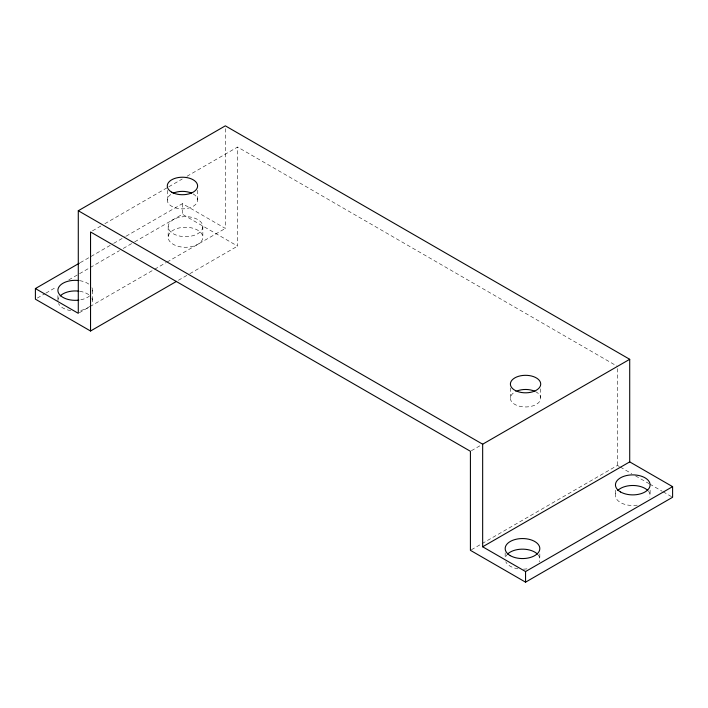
<?xml version="1.0" encoding="UTF-8"?>
<svg xmlns="http://www.w3.org/2000/svg" width="708" height="708" viewBox="0 0 708 708"><rect width="100%" height="100%" fill="white"/><g stroke="black" fill="none" stroke-linecap="round" stroke-linejoin="round"><path stroke-width="0.53" stroke-dasharray="3.54 2.66" d="M92.456 230.861L101.049 225.896M104.864 223.693L167.885 187.31M168.84 186.753L182.204 179.036M186.983 176.283L237.587 147.06L617.456 366.381M80.278 262.65L112.74 243.906M113.696 243.357L125.157 236.738M126.112 236.189L182.443 203.665L225.339 228.427L225.339 126.944M37.312 298.068L44.949 293.661M45.905 293.112L56.41 287.041M68.818 279.881L119.431 250.659M123.245 248.455L133.75 242.393M134.706 241.835L182.443 214.276L237.587 246.11L237.587 147.06M79.243 312.768L153.724 269.775M154.68 269.217L166.132 262.606M167.088 262.049L225.339 228.427M178.389 280.288L188.894 274.226M189.85 273.677L237.587 246.11M471.369 450.722L480.918 445.208M471.369 549.771L617.456 465.43L619.358 466.528M620.314 467.076L631.722 473.661M635.519 475.856L648.829 483.537M649.785 484.086L662.139 491.228M663.095 491.777L671.653 496.715M650.103 490.193L650.103 495.494M617.456 368.585L617.456 465.43M615.447 490.193L615.447 495.494M540.673 388.86L540.673 397.569M539.823 553.86L539.823 559.17M510.433 387.984L510.433 398.87M505.158 552.798L505.158 557.046M202.842 226.657A17.328 10.009 0 0 1 176.841 235.321A17.328 10.009 0 0 1 176.841 217.993A17.328 10.009 0 0 1 202.842 226.657L202.842 237.269A17.328 10.009 0 0 1 176.841 245.933A17.328 10.009 0 0 1 176.841 228.604A17.328 10.009 0 0 1 202.842 237.269M197.612 190.275L197.612 200.063M182.443 203.665L182.443 214.276M168.177 226.657L168.177 237.269M167.283 190.39L167.283 200.187M92.553 290.324L92.553 300.944M57.897 295.634L57.897 299.882M538.195 554.939A17.328 10.009 0 0 1 539.231 561.754M526.973 568.834A17.328 10.009 0 0 1 523.389 569.161M518.008 568.834A17.328 10.009 0 0 1 505.751 561.754M505.751 556.577A17.328 10.009 0 0 1 506.786 554.939M91.96 298.351A17.328 10.009 0 0 1 91.96 303.528M89.633 306.493A17.328 10.009 0 0 1 79.712 310.608M70.738 310.608A17.328 10.009 0 0 1 58.49 303.528M57.897 300.944A17.328 10.009 0 0 1 59.525 296.714M79.712 291.28A17.328 10.009 0 0 1 89.633 295.386M637.262 505.158A17.328 10.009 0 0 1 619.5 501.928A17.328 10.009 0 0 1 617.075 491.264M648.475 491.264A17.328 10.009 0 0 1 649.838 497.237M91.96 287.74A17.328 10.009 0 0 1 91.96 292.917M89.633 295.882A17.328 10.009 0 0 1 79.712 299.988M79.712 280.66A17.328 10.009 0 0 1 89.633 284.775M193.098 193.895A15.16 8.753 0 0 1 193.24 206.276A15.16 8.753 0 0 1 171.796 206.355A15.16 8.753 0 0 1 171.655 193.974M535.452 391.586A15.16 8.753 0 0 1 536.372 404.348A15.16 8.753 0 0 1 514.247 404.047A15.16 8.753 0 0 1 516.221 391.32"/><path stroke-width="1.06" d="M78.287 210.736L225.339 125.838L629.713 359.301L629.713 461.89L482.661 546.788L482.661 444.199L78.287 210.736L78.287 313.325L35.4 288.563L35.4 299.174L90.544 331.008L176.478 281.395M35.4 288.563L79.323 263.199M482.661 444.199L629.713 359.301M482.661 546.788L525.557 571.551L672.6 486.653L672.6 497.264L525.557 582.162L470.413 550.32L470.413 451.279L90.544 231.959L90.544 331.008M629.713 461.89L672.6 486.653M525.557 571.551L525.557 582.162M507.486 554.16A17.328 10.009 0 0 1 537.496 554.16M60.215 295.935A17.328 10.009 0 0 1 78.836 291.156M617.765 490.494A17.328 10.009 0 0 1 647.785 490.494M78.836 300.112A17.328 10.009 0 0 1 57.897 290.324A17.328 10.009 0 0 1 78.836 280.545M173.133 193.213A15.16 8.753 0 0 1 191.594 193.142M517.017 390.984A15.16 8.753 0 0 1 534.682 391.223M620.518 491.954A17.328 10.009 0 0 0 649.51 487.476A17.328 10.009 0 0 0 628.288 475.218A17.328 10.009 0 0 0 620.518 491.954M510.238 555.63A17.328 10.009 0 0 0 539.231 551.143A17.328 10.009 0 0 0 518.008 538.894A17.328 10.009 0 0 0 510.238 555.63M515.663 390.701A15.16 8.753 0 0 0 540.452 385.701A15.16 8.753 0 0 0 520.548 375.806A15.16 8.753 0 0 0 515.663 390.701M171.796 192.204A15.16 8.753 0 0 0 197.116 188.186A15.16 8.753 0 0 0 178.425 177.531A15.16 8.753 0 0 0 171.796 192.204"/></g></svg>
